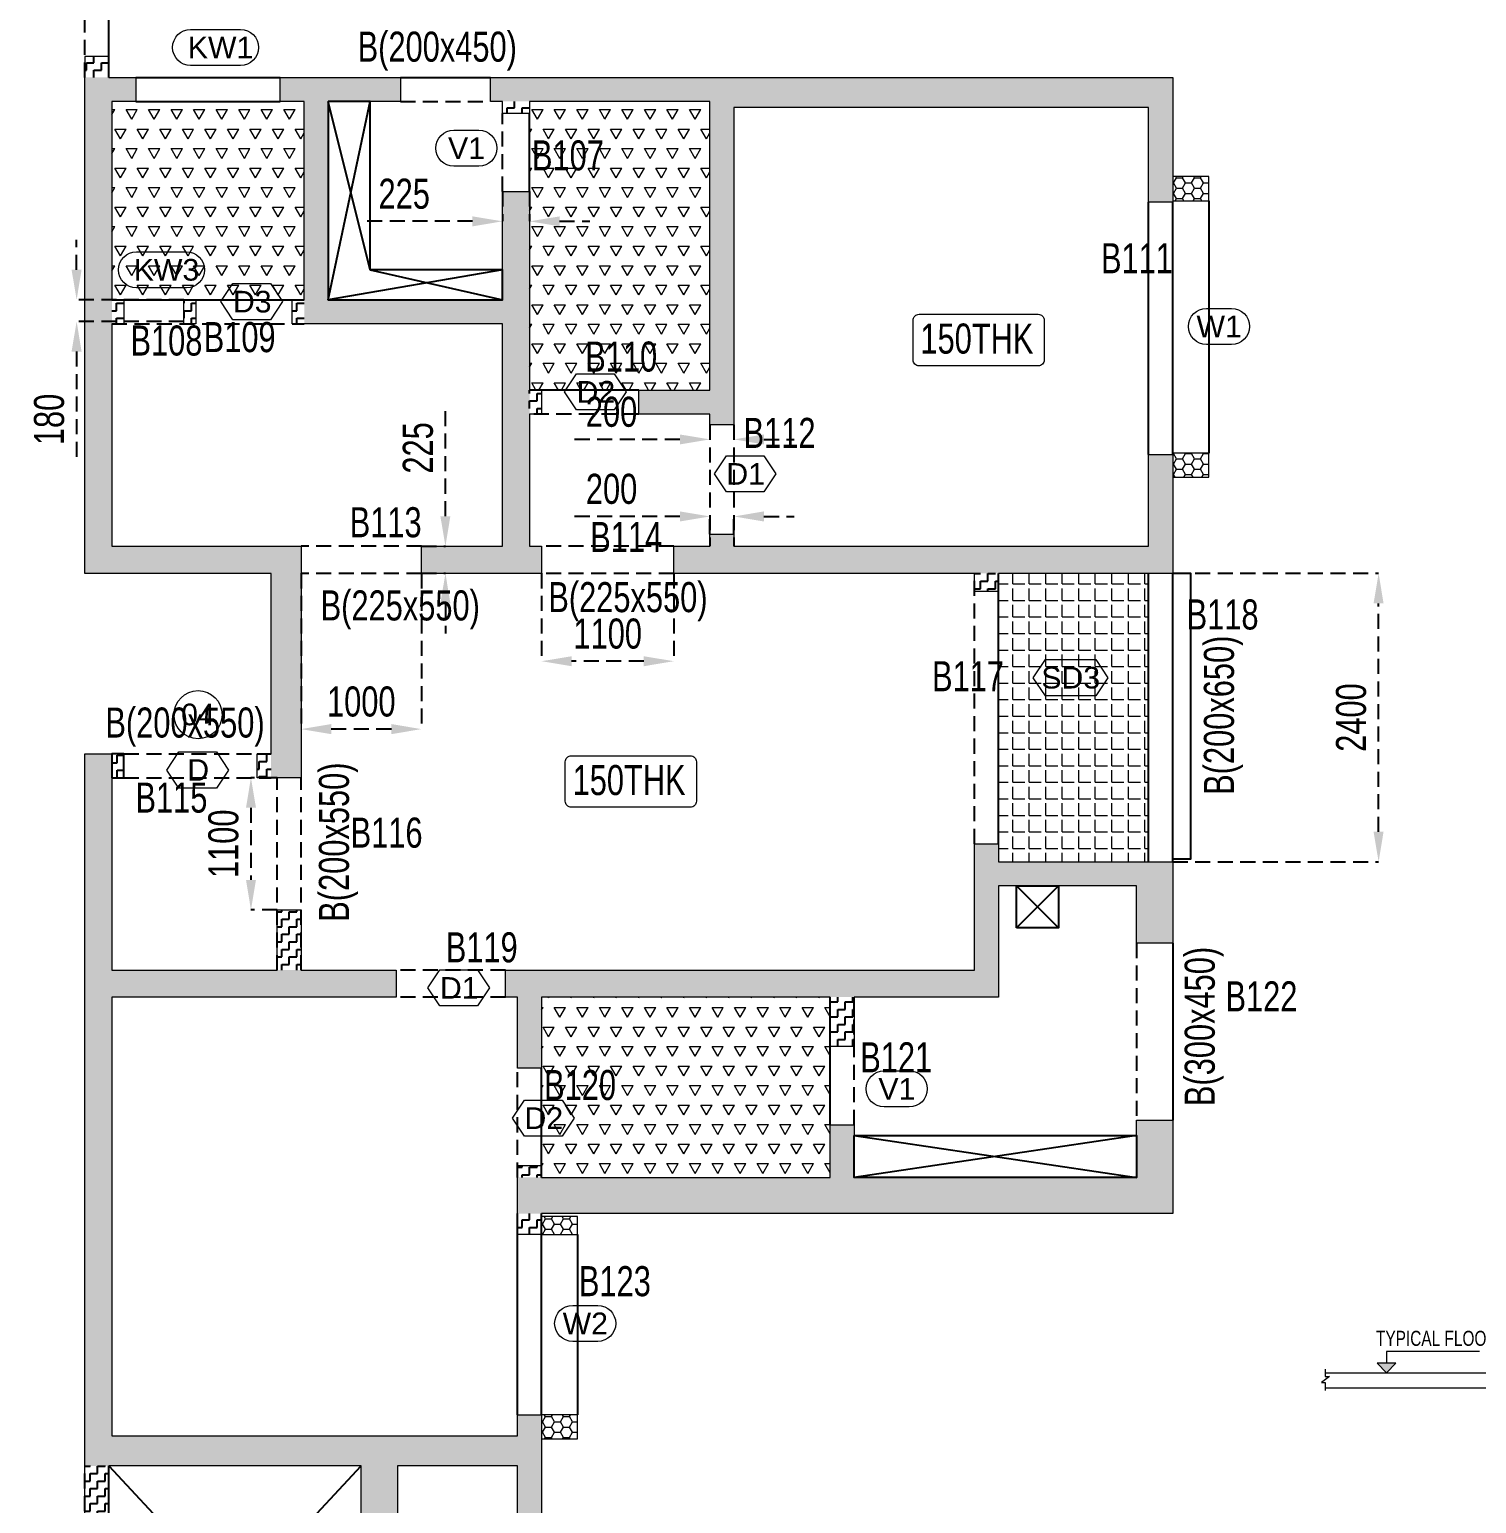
# Model space of a CAD drawing. Header units: millimetres. Extents: x 17 to 40023, y 104 to 56685.
# Drawn here: x 14277 to 26314, y 16765 to 29027 of the extents above; entities that cross this region are included whole.
import ezdxf
from ezdxf.enums import TextEntityAlignment as Align

# ---------------------------------------------------------------- set-up
doc = ezdxf.new("R2010")
doc.units = ezdxf.units.MM
doc.linetypes.add('CONTINOUS', pattern=[0])
doc.linetypes.add('HIDDEN', pattern=[0.375, 0.25, -0.125])
for name, color, linetype, lineweight in [('A-ANNO-DIMS', 8, 'Continuous', 15), ('A-OPNG-DOOR-TAGS', 8, 'Continuous', 15), ("S-BEAM NO'S", 2, 'Continuous', 20), ('S-GENERAL', 252, 'Continuous', 20), ('S-HATCH', 8, 'Continuous', 20), ('S-SEC', 30, 'Continuous', 20), ('S-SEC-TEXT', 2, 'Continuous', 20), ('s-text', 20, 'Continuous', 13), ('S-WALL', 100, 'Continuous', 20), ('STR-LEVEL TEXT', 110, 'Continuous', 30), ('STR-SECTION LINE', 121, 'Continuous', 20)]:
    doc.layers.add(name, color=color, linetype=linetype, lineweight=lineweight)
for name, color, linetype in [('S-BEAM', 4, 'HIDDEN'), ('S-BEAM 1', 6, 'Continuous'), ('S-CUT OUT', 43, 'Continuous'), ('S-CUTOUT', 25, 'Continuous'), ('S-TITLE', 2, 'Continuous'), ('S-WALL HATCH', 251, 'Continuous')]:
    doc.layers.add(name, color=color, linetype=linetype)
doc.styles.add('Dim.s & Anno.(Misc.)', font='ARIALN.TTF')
doc.styles.add('SOBHA', font='swisscl.ttf')
doc.styles.add('SOBHA SMALL', font='arial.ttf', dxfattribs={"height": 100})
doc.dimstyles.new('S-100-2', dxfattribs={"dimscale": 100, "dimtxt": 2.5, "dimasz": 2.5, "dimexe": 0, "dimexo": 0, "dimgap": 1, "dimtad": 1, "dimdec": 0, "dimzin": 0, "dimdsep": 46, "dimtxsty": 'SOBHA', "dimcen": 0.0895, "dimclrd": 8, "dimclre": 8, "dimclrt": 2, "dimadec": 0, "dimazin": 0, "dimtfac": 1, "dimtdec": 0, "dimtofl": 0, "dimtmove": 0, "dimatfit": 3, "dimfxl": 0.18, "dimtolj": 1, "dimtzin": 0, "dimlwd": -1, "dimlwe": -1, "dimarcsym": 1})
doc.dimstyles.new('SOBHA STR DIM', dxfattribs={"dimtxt": 0.2, "dimasz": 0.2, "dimexe": 0, "dimexo": 0.01, "dimgap": 0.1, "dimtad": 1, "dimdsep": 46, "dimtxsty": 'SOBHA', "dimcen": 0.09, "dimclrd": 252, "dimclre": 252, "dimclrt": 2, "dimadec": 0, "dimazin": 0, "dimtfac": 1, "dimtofl": 0, "dimtmove": 2, "dimatfit": 1, "dimfxl": 0, "dimtolj": 1, "dimtzin": 0, "dimlwd": -1, "dimlwe": -1, "dimarcsym": 1})
pattern_1 = [(0, (0, 0), (62.5, 62.5), [62.5, -62.5]), (90, (62.5, 0), (-62.5, 62.5), [62.5, -62.5])]
pattern_2 = [(60, (105314.17, -1923.17), (-93.75, 162.379763), [93.75, -93.75]), (120, (105314.17, -1923.17), (-187.5, 1e-07), [93.75, -93.75]), (0, (105267.3, -1841.98), (93.75, 162.379763), [93.75, -93.75])]
pattern_3 = [(0, (-597856.83, -91847.9), (75, 43.30127), [50, -100]), (120, (-597856.83, -91847.9), (-75, 43.30127), [50, -100]), (60, (-597856.83, -91847.9), (2e-14, 86.60254), [-100, 50])]

# ---------------------------------------------------------------- blocks, each defined once
blk = doc.blocks.new('WING 05 TYP WALLS')
at = {"layer": 'S-WALL HATCH', "ltscale": 7.5, "transparency": 33554687}
h = blk.add_hatch(dxfattribs=at)
h.set_pattern_fill('ZIGZAG', color=251, scale=500)
h.set_pattern_definition(pattern_1)
h.paths.add_polyline_path([(-598332, -67198), (-598532, -67198), (-598532, -67373), (-598332, -67373)])
h = blk.add_hatch(color=251, dxfattribs=at)
h.dxf.hatch_style = 1
h.paths.add_polyline_path([(-596732, -71273), (-598307, -71273), (-598307, -69423), (-598307, -69223), (-598307, -67573), (-598107, -67573), (-598107, -67373), (-598332, -67373), (-598532, -67373), (-598532, -71498), (-596982, -71498), (-596982, -72998), (-596982, -73198), (-596732, -73198), (-596732, -72998)])
h = blk.add_hatch(color=251, dxfattribs=at)
h.dxf.hatch_style = 1
h.paths.add_polyline_path([(-594832, -68323), (-595057, -68323), (-595057, -69223), (-596507, -69223), (-596507, -67573), (-595907, -67573), (-595907, -67373), (-596907, -67373), (-596907, -67573), (-596707, -67573), (-596707, -69223), (-596707, -69423), (-595057, -69423), (-595057, -71273), (-595732, -71273), (-595732, -71498), (-594732, -71498), (-594732, -71273), (-594832, -71273), (-594832, -70173), (-594832, -69973)])
h = blk.add_hatch(color=251, dxfattribs=at)
h.dxf.hatch_style = 1
h.paths.add_polyline_path([(-593132, -67623), (-589682, -67623), (-589682, -68410), (-589482, -68410), (-589482, -67623), (-589482, -67373), (-593132, -67373), (-595157, -67373), (-595157, -67573), (-595057, -67573), (-594832, -67573), (-593332, -67573), (-593332, -69973), (-593922, -69973), (-593922, -70173), (-593332, -70173), (-593332, -70263), (-593132, -70263)])
h = blk.add_hatch(dxfattribs=at)
h.set_pattern_fill('ZIGZAG', color=251, scale=500)
h.set_pattern_definition(pattern_1)
h.paths.add_polyline_path([(-594832, -67573), (-595057, -67573), (-595057, -67673), (-594832, -67673)], flags=17)
h = blk.add_hatch(dxfattribs=at)
h.set_pattern_fill('ZIGZAG', color=251, scale=500)
h.set_pattern_definition(pattern_1)
h.paths.add_polyline_path([(-598207, -69223), (-598307, -69223), (-598307, -69423), (-598207, -69423)], flags=17)
h = blk.add_hatch(dxfattribs=at)
h.set_pattern_fill('ZIGZAG', color=251, scale=500)
h.set_pattern_definition(pattern_1)
h.paths.add_polyline_path([(-597607, -69223), (-597707, -69223), (-597707, -69423), (-597607, -69423)], flags=17)
h = blk.add_hatch(dxfattribs=at)
h.set_pattern_fill('ZIGZAG', color=251, scale=500)
h.set_pattern_definition(pattern_1)
h.paths.add_polyline_path([(-596707, -69223), (-596807, -69223), (-596807, -69423), (-596707, -69423)], flags=17)
h = blk.add_hatch(dxfattribs=at)
h.set_pattern_fill('ZIGZAG', color=251, scale=500)
h.set_pattern_definition(pattern_1)
h.paths.add_polyline_path([(-594732, -69973), (-594832, -69973), (-594832, -70173), (-594732, -70173)], flags=17)
h = blk.add_hatch(color=251, dxfattribs=at)
h.dxf.hatch_style = 1
h.paths.add_polyline_path([(-589482, -71273), (-589482, -70510), (-589682, -70510), (-589682, -71273), (-593132, -71273), (-593132, -71173), (-593332, -71173), (-593332, -71273), (-593632, -71273), (-593632, -71498), (-591132, -71498), (-590932, -71498), (-589482, -71498)])
h = blk.add_hatch(dxfattribs=at)
h.set_pattern_fill('ZIGZAG', color=251, scale=500)
h.set_pattern_definition(pattern_1)
h.paths.add_polyline_path([(-590932, -71498), (-591132, -71498), (-591132, -71648), (-590932, -71648)])
h = blk.add_hatch(color=251, dxfattribs=at)
h.dxf.hatch_style = 1
h.paths.add_polyline_path([(-595942, -74798), (-596732, -74798), (-596932, -74798), (-598307, -74798), (-598307, -73198), (-598307, -72998), (-598532, -72998), (-598532, -78923), (-598332, -78923), (-596232, -78923), (-596232, -81173), (-598332, -81173), (-598532, -81173), (-598532, -81473), (-598332, -81473), (-596232, -81473), (-596232, -83773), (-598332, -83773), (-598532, -83773), (-598532, -84073), (-596982, -84073), (-596982, -85573), (-597072, -85573), (-597072, -85773), (-596782, -85773), (-596782, -84073), (-593232, -84073), (-593232, -83823), (-593332, -83823), (-593332, -83183), (-593532, -83183), (-593532, -83823), (-595932, -83823), (-595932, -82273), (-595057, -82273), (-595057, -82023), (-595932, -82023), (-595932, -78923), (-594932, -78923), (-594932, -80348), (-594732, -80348), (-594732, -80148), (-594732, -78498), (-594932, -78498), (-594932, -78673), (-598307, -78673), (-598307, -75023), (-595942, -75023)])
h = blk.add_hatch(dxfattribs=at)
h.set_pattern_fill('ZIGZAG', color=251, scale=500)
h.set_pattern_definition([(0, (-598306.83, -73197.9), (62.5, 62.5), [62.5, -62.5]), (90, (-598244.33, -73197.9), (-62.5, 62.5), [62.5, -62.5])])
h.paths.add_polyline_path([(-598207, -72998), (-598307, -72998), (-598307, -73198), (-598207, -73198)])
h = blk.add_hatch(dxfattribs=at)
h.set_pattern_fill('ZIGZAG', color=251, scale=500)
h.set_pattern_definition(pattern_1)
h.paths.add_polyline_path([(-596982, -72998), (-597097, -72998), (-597097, -73198), (-596982, -73198)], flags=17)
h = blk.add_hatch(color=251, dxfattribs=at)
h.dxf.hatch_style = 1
h.paths.add_polyline_path([(-590932, -74798), (-590932, -74098), (-589782, -74098), (-589782, -74573), (-589482, -74573), (-589482, -73898), (-589782, -73898), (-590932, -73898), (-590932, -73748), (-591132, -73748), (-591132, -73898), (-591132, -74798), (-595032, -74798), (-595032, -75023), (-594932, -75023), (-594932, -75613), (-594732, -75613), (-594732, -75023), (-592332, -75023), (-592132, -75023), (-590932, -75023)])
h = blk.add_hatch(dxfattribs=at)
h.set_pattern_fill('ZIGZAG', color=251, scale=500)
h.set_pattern_definition(pattern_1)
h.paths.add_polyline_path([(-596732, -74298), (-596932, -74298), (-596932, -74798), (-596732, -74798)], flags=17)
h = blk.add_hatch(dxfattribs=at)
h.set_pattern_fill('ZIGZAG', color=251, scale=500)
h.set_pattern_definition(pattern_1)
h.paths.add_polyline_path([(-592132, -75023), (-592332, -75023), (-592332, -75435), (-592132, -75435)], flags=17)
h = blk.add_hatch(color=251, dxfattribs=at)
h.dxf.hatch_style = 1
h.paths.add_polyline_path([(-589482, -76048), (-589782, -76048), (-589782, -76523), (-592132, -76523), (-592132, -76085), (-592332, -76085), (-592332, -76523), (-594732, -76523), (-594932, -76523), (-594932, -76823), (-594932, -76823), (-594732, -76823), (-589482, -76823)])
h = blk.add_hatch(dxfattribs=at)
h.set_pattern_fill('ZIGZAG', color=251, scale=500)
h.set_pattern_definition(pattern_1)
h.paths.add_polyline_path([(-594732, -76423), (-594932, -76423), (-594932, -76523), (-594732, -76523)], flags=17)
h = blk.add_hatch(dxfattribs=at)
h.set_pattern_fill('ZIGZAG', color=251, scale=500)
h.set_pattern_definition(pattern_1)
h.paths.add_polyline_path([(-594732, -76823), (-594932, -76823), (-594932, -76998), (-594732, -76998)], flags=17)
h = blk.add_hatch(dxfattribs=at)
h.set_pattern_fill('ZIGZAG', color=251, scale=500)
h.set_pattern_definition([(0, (-598531.83, -79547.9), (62.5, 62.5), [62.5, -62.5]), (90, (-598469.33, -79547.9), (-62.5, 62.5), [62.5, -62.5])])
h.paths.add_polyline_path([(-598332, -78923), (-598532, -78923), (-598532, -79548), (-598332, -79548)])
at = {"layer": 'S-WALL'}
for p, q in [((-598332, -67198), (-598532, -67198)), ((-598532, -67198), (-598532, -67373)), ((-598332, -67373), (-598332, -67198)), ((-598532, -71498), (-598532, -67373)), ((-598332, -67373), (-598107, -67373)), ((-598107, -67373), (-598107, -67573)), ((-598107, -67573), (-598307, -67573)), ((-598307, -67573), (-598307, -69223)), ((-598307, -69223), (-598207, -69223)), ((-598207, -69223), (-598207, -69423)), ((-598207, -69423), (-598307, -69423)), ((-598307, -69423), (-598307, -71273)), ((-598307, -71273), (-596732, -71273)), ((-596982, -71498), (-598532, -71498))]:
    blk.add_line(p, q, dxfattribs=at)
at = {"layer": 'S-WALL', "color": 3}
blk.add_line((-598532, -72998), (-598532, -72998), dxfattribs=at)
at = {"layer": 'S-WALL'}
for points in [[(-595732, -71498), (-595732, -71273), (-595057, -71273), (-595057, -69423), (-596807, -69423), (-596807, -69223), (-596707, -69223), (-596707, -67573), (-596907, -67573), (-596907, -67373), (-595907, -67373), (-595907, -67573), (-596507, -67573), (-596507, -69223), (-595057, -69223), (-595057, -68323), (-594832, -68323), (-594832, -69973), (-594732, -69973), (-594732, -70173), (-594832, -70173), (-594832, -71273), (-594732, -71273), (-594732, -71498)], [(-593922, -70173), (-593922, -69973), (-593332, -69973), (-593332, -67573), (-594832, -67573), (-594832, -67673), (-595057, -67673), (-595057, -67573), (-595157, -67573), (-595157, -67373), (-593132, -67373), (-589482, -67373), (-589482, -67623), (-589482, -68410), (-589682, -68410), (-589682, -67623), (-593132, -67623), (-593132, -70263), (-593332, -70263), (-593332, -70173)], [(-597607, -69423), (-597707, -69423), (-597707, -69223), (-597607, -69223)], [(-593632, -71498), (-593632, -71273), (-593332, -71273), (-593332, -71173), (-593132, -71173), (-593132, -71273), (-589682, -71273), (-589682, -70510), (-589482, -70510), (-589482, -71273), (-589482, -71498), (-590932, -71498), (-590932, -71648), (-591132, -71648), (-591132, -71498)], [(-595032, -74798), (-591132, -74798), (-591132, -73898), (-591132, -73748), (-590932, -73748), (-590932, -73898), (-589782, -73898), (-589482, -73898), (-589482, -74573), (-589782, -74573), (-589782, -74098), (-590932, -74098), (-590932, -74798), (-590932, -75023), (-592132, -75023), (-592132, -75435), (-592332, -75435), (-592332, -75023), (-594732, -75023), (-594732, -75613), (-594932, -75613), (-594932, -75023), (-595032, -75023)], [(-594932, -76423), (-594732, -76423), (-594732, -76523), (-592332, -76523), (-592332, -76085), (-592132, -76085), (-592132, -76523), (-589782, -76523), (-589782, -76048), (-589482, -76048), (-589482, -76823), (-594732, -76823), (-594732, -76998), (-594932, -76998), (-594932, -76823), (-594932, -76523)]]:
    blk.add_lwpolyline(points, close=True, dxfattribs=at)
blk.add_lwpolyline([(-596732, -71273), (-596732, -72998), (-596732, -72998), (-596732, -73198), (-597097, -73198), (-597097, -72998), (-596982, -72998), (-596982, -71498)], dxfattribs=at)
at = {"layer": 'S-WALL', "color": 3}
for points in [[(-594732, -78498), (-594732, -80148)], [(-594932, -80348), (-594932, -78923), (-595932, -78923), (-595932, -82023)], [(-596232, -81173), (-596232, -78923), (-598332, -78923), (-598332, -79548)], [(-598532, -79548), (-598532, -72998), (-598207, -72998), (-598207, -73198), (-598307, -73198), (-598307, -74798), (-596932, -74798), (-596932, -74298), (-596732, -74298), (-596732, -74798), (-595942, -74798), (-595942, -75023), (-598307, -75023), (-598307, -78673), (-594932, -78673), (-594932, -78498), (-594732, -78498)]]:
    blk.add_lwpolyline(points, dxfattribs=at)
at = {"layer": 'S-WALL HATCH', "color": 25, "ltscale": 7.5, "transparency": 33554687}
blk.add_lwpolyline([(-598307, -73198), (-598207, -73198), (-598207, -72998), (-598307, -72998)], close=True, dxfattribs=at)
blk = doc.blocks.new('rer')
at = {"layer": 'S-HATCH', "ltscale": 7.5}
h = blk.add_hatch(dxfattribs=at)
h.set_pattern_fill('TRIANG', color=8, scale=500)
h.set_pattern_definition(pattern_2)
h.paths.add_polyline_path([(-598307, -67573), (-596707, -67573), (-596707, -69223), (-598307, -69223)])
h = blk.add_hatch(dxfattribs=at)
h.set_pattern_fill('TRIANG', color=8, scale=500)
h.set_pattern_definition(pattern_2)
h.paths.add_polyline_path([(-593332, -67573), (-594832, -67573), (-594832, -69973), (-593332, -69973)])
at = {"layer": 'S-HATCH', "linetype": 'Continuous', "ltscale": 500, "transparency": 33554687}
h = blk.add_hatch(dxfattribs=at)
h.set_pattern_fill('HONEY', color=25, scale=400)
h.set_pattern_definition(pattern_3)
h.paths.add_polyline_path([(-589182, -70498), (-589482, -70498), (-589482, -70510), (-589482, -70698), (-589182, -70698)])
h.paths.add_polyline_path([(-589182, -68198), (-589482, -68198), (-589482, -68398), (-589182, -68398)])
at = {"layer": 'S-HATCH', "ltscale": 7.5}
h = blk.add_hatch(dxfattribs=at)
h.set_pattern_fill('ANGLE', color=8, scale=500)
h.set_pattern_definition([(0, (-590931.83, -73897.9), (0, 137.5), [100, -37.5]), (90, (-590931.83, -73897.9), (-137.5, 8e-15), [100, -37.5])])
h.paths.add_polyline_path([(-590932, -73898), (-589682, -73898), (-589682, -71498), (-590932, -71498)])
h = blk.add_hatch(dxfattribs=at)
h.set_pattern_fill('TRIANG', color=8, scale=500)
h.set_pattern_definition(pattern_2)
h.paths.add_polyline_path([(-592332, -75023), (-594732, -75023), (-594732, -76523), (-592332, -76523)])
at = {"layer": 'S-HATCH', "linetype": 'Continuous', "ltscale": 500, "transparency": 33554687}
h = blk.add_hatch(dxfattribs=at)
h.set_pattern_fill('HONEY', color=25, scale=400)
h.set_pattern_definition(pattern_3)
h.paths.add_polyline_path([(-594432, -78498), (-594732, -78498), (-594732, -78698), (-594432, -78698)])
h.paths.add_polyline_path([(-594432, -76848), (-594732, -76848), (-594732, -76998), (-594432, -76998)])
at = {"layer": 'S-BEAM', "ltscale": 500}
for p, q in [((-598532, -67373), (-598532, -65823)), ((-595907, -67573), (-595157, -67573)), ((-595057, -68323), (-595057, -67673)), ((-598307, -69423), (-596707, -69423)), ((-593922, -70173), (-594832, -70173)), ((-593332, -70263), (-593332, -71273)), ((-593132, -70263), (-593132, -71273)), ((-595732, -71273), (-596732, -71273)), ((-593632, -71273), (-594732, -71273)), ((-595732, -71498), (-596732, -71498)), ((-593632, -71498), (-594732, -71498)), ((-591132, -73748), (-591132, -71498)), ((-598207, -72998), (-596982, -72998)), ((-598207, -73198), (-596982, -73198)), ((-596932, -74798), (-596932, -73198)), ((-596732, -74798), (-596732, -73198)), ((-589782, -74573), (-589782, -76048)), ((-595032, -74798), (-595942, -74798)), ((-595032, -75023), (-595942, -75023)), ((-592132, -76085), (-592132, -75023)), ((-594932, -76523), (-594932, -75613)), ((-598532, -81173), (-598532, -78923))]:
    blk.add_line(p, q, dxfattribs=at)
at = {"layer": 'S-BEAM', "color": 1, "linetype": 'Continuous', "ltscale": 500}
for p, q in [((-592332, -76085), (-592332, -75023)), ((-594732, -76523), (-594732, -75613))]:
    blk.add_line(p, q, dxfattribs=at)
at = {"layer": 'S-BEAM 1', "color": 1}
for p, q in [((-598332, -67373), (-598332, -65823)), ((-598107, -67373), (-596907, -67373)), ((-595907, -67373), (-595157, -67373)), ((-598107, -67573), (-596907, -67573)), ((-594832, -68323), (-594832, -67673)), ((-589682, -70510), (-589682, -68410)), ((-589482, -70510), (-589482, -68410)), ((-589182, -68398), (-589182, -70498)), ((-598307, -69223), (-596707, -69223)), ((-593922, -69973), (-594832, -69973)), ((-590932, -73748), (-590932, -71498)), ((-589682, -73898), (-589682, -71498)), ((-589482, -73898), (-589482, -71498)), ((-589482, -74573), (-589482, -76048)), ((-594932, -78498), (-594932, -76823)), ((-594732, -78498), (-594732, -76823)), ((-594432, -76998), (-594432, -78498)), ((-598332, -81173), (-598332, -78923))]:
    blk.add_line(p, q, dxfattribs=at)
for points in [[(-596507, -67573), (-596507, -69223), (-595057, -69223), (-595057, -68973), (-596157, -68973), (-596157, -67573)], [(-590782, -74448), (-590782, -74098), (-590432, -74098), (-590432, -74448)], [(-592132, -76173), (-589782, -76173), (-589782, -76523), (-592132, -76523)]]:
    blk.add_lwpolyline(points, close=True, dxfattribs=at)
blk.add_lwpolyline([(-589482, -73873), (-589332, -73873), (-589332, -71498), (-589482, -71498)], dxfattribs=at)
at = {"layer": 'S-CUTOUT', "color": 35}
for p, q in [((-596507, -69223), (-596157, -67573)), ((-596157, -68973), (-596507, -67573)), ((-595057, -68973), (-596507, -69223)), ((-596157, -68973), (-595057, -69223)), ((-590432, -74098), (-590782, -74448)), ((-590782, -74098), (-590432, -74448)), ((-589782, -76173), (-592132, -76523)), ((-592132, -76173), (-589782, -76523)), ((-598332, -81173), (-596232, -78923)), ((-598332, -78923), (-596232, -81173))]:
    blk.add_line(p, q, dxfattribs=at)
at = {"layer": 'S-WALL'}
for points in [[(-589482, -68398), (-589182, -68398), (-589182, -68198), (-589482, -68198)], [(-589482, -70698), (-589182, -70698), (-589182, -70498), (-589482, -70498)], [(-594732, -76998), (-594432, -76998), (-594432, -76848), (-594732, -76848)], [(-594732, -78698), (-594432, -78698), (-594432, -78498), (-594732, -78498)]]:
    blk.add_lwpolyline(points, close=True, dxfattribs=at)
blk = doc.blocks.new('RL')
at = {"layer": 'STR-SECTION LINE', "linetype": 'CONTINOUS', "ltscale": 10}
h = blk.add_hatch(color=8, dxfattribs=at)
h.dxf.hatch_style = 1
h.paths.add_polyline_path([(76, 79), (-76, 79), (0, 0)])
at = {"layer": 'STR-SECTION LINE', "color": 150, "linetype": 'CONTINOUS', "ltscale": 10, "flags": 128}
blk.add_lwpolyline([(764, 175), (0, 175), (0, 79)], dxfattribs=at)
blk.add_lwpolyline([(76, 79), (-76, 79), (0, 0)], close=True, dxfattribs=at)
blk = doc.blocks.new('*D7')
at = {"layer": 'A-ANNO-DIMS', "color": 252, "transparency": 16777216}
for p, q in [((-786938, -80919), (-786938, -82915)), ((-786938, -82790), (-786938, -82665)), ((-787120, -82915), (-786938, -82915)), ((-786938, -83115), (-786938, -82915)), ((-787118, -83115), (-786938, -83115)), ((-786938, -83240), (-786938, -83365))]:
    blk.add_line(p, q, dxfattribs=at)
for points in [[(-786959, -82790), (-786917, -82790), (-786938, -82915)], [(-786959, -83240), (-786917, -83240), (-786938, -83115)]]:
    blk.add_solid(points, dxfattribs=at)
at = {"layer": 'Defpoints', "color": 0, "transparency": 16777216}
for p in [(-787170, -82915, 0), (-786938, -82915), (-787168, -83115, 0)]:
    blk.add_point(p, dxfattribs=at)
at = {"layer": 'A-ANNO-DIMS', "color": 2, "transparency": 16777216, "insert": (-787060, -81640), "char_height": 125, "attachment_point": 5, "rotation": 90, "style": 'SOBHA'}
blk.add_mtext('\\A1;RC U/S AS PER ARCH.', dxfattribs=at)
blk = doc.blocks.new('TAGS W5')
at = {"layer": 'A-OPNG-DOOR-TAGS'}
for points in [[(27479, -27804), (27064, -27804, -1), (27064, -27504), (27479, -27504, -1)], [(29462, -28643), (29254, -28643, -1), (29254, -28343), (29462, -28343, -1)], [(27029, -29654), (26614, -29654, -1), (26614, -29354), (27029, -29354, -1)], [(35723, -30125), (35515, -30125, -1), (35515, -29825), (35723, -29825, -1)], [(33042, -36468), (32834, -36468, -1), (32834, -36168), (33042, -36168, -1)], [(30450, -38418), (30242, -38418, -1), (30242, -38118), (30450, -38118, -1)]]:
    blk.add_lwpolyline(points, format="xyb", close=True, dxfattribs=at)
for points in [[(27727, -29919), (27416, -29919), (27316, -29769), (27416, -29619), (27727, -29619), (27827, -29769)], [(30586, -30669), (30275, -30669), (30175, -30519), (30275, -30369), (30586, -30369), (30686, -30519)], [(31833, -31352), (31521, -31352), (31421, -31202), (31521, -31052), (31833, -31052), (31933, -31202)], [(34593, -33047), (34174, -33047), (34074, -32897), (34174, -32747), (34593, -32747), (34693, -32897)], [(27279, -33815), (26967, -33815), (26867, -33665), (26967, -33515), (27279, -33515), (27379, -33665)], [(29450, -35628), (29138, -35628), (29038, -35478), (29138, -35328), (29450, -35328), (29550, -35478)], [(30154, -36711), (29842, -36711), (29742, -36561), (29842, -36411), (30154, -36411), (30254, -36561)]]:
    blk.add_lwpolyline(points, close=True, dxfattribs=at)
blk.add_circle((27126, -33205), 200, dxfattribs=at)
at = {"layer": 'A-OPNG-DOOR-TAGS', "style": 'SOBHA SMALL'}
for s, p in [('KW1', (27313, -27654)), ('V1', (29359, -28493)), ('KW3', (26863, -29504)), ('D3', (27576, -29769)), ('W1', (35620, -29975)), ('D2', (30435, -30519)), ('D1', (31681, -31202)), ('SD3', (34385, -32897, 0)), ('04', (27125, -33203)), ('D', (27127, -33665)), ('D1', (29298, -35478)), ('V1', (32939, -36318)), ('D2', (30002, -36561)), ('W2', (30347, -38268))]:
    blk.add_text(s, height=180, dxfattribs=at).set_placement(p, align=Align.MIDDLE_CENTER)
blk = doc.blocks.new('*D176')
at = {"layer": 'Defpoints', "color": 0, "linetype": 'Continuous', "ltscale": 500, "transparency": 16777216}
for p in [(16537, 24503), (17537, 24503), (16537, 23207)]:
    blk.add_point(p, dxfattribs=at)
at = {"layer": 'S-BEAM', "color": 8, "ltscale": 500, "transparency": 16777216}
for p, q in [((16537, 24503), (16537, 23207)), ((17537, 24503), (17537, 23207)), ((17287, 23207), (16787, 23207))]:
    blk.add_line(p, q, dxfattribs=at)
at = {"layer": 'S-BEAM', "color": 8, "linetype": 'Continuous', "ltscale": 500, "transparency": 16777216}
for points in [[(16787, 23249), (16787, 23165), (16537, 23207)], [(17287, 23249), (17287, 23165), (17537, 23207)]]:
    blk.add_solid(points, dxfattribs=at)
at = {"layer": 'S-BEAM', "color": 2, "linetype": 'Continuous', "ltscale": 500, "transparency": 16777216, "insert": (17037, 23435), "char_height": 250, "attachment_point": 5, "style": 'SOBHA'}
blk.add_mtext('\\A1;1000', dxfattribs=at)
blk = doc.blocks.new('*D177')
at = {"layer": 'Defpoints', "color": 0, "linetype": 'Continuous', "ltscale": 500, "transparency": 16777216}
for p in [(18537, 24503), (19637, 24503), (18537, 23772)]:
    blk.add_point(p, dxfattribs=at)
at = {"layer": 'S-BEAM', "color": 8, "ltscale": 500, "transparency": 16777216}
for p, q in [((18537, 24503), (18537, 23772)), ((19637, 24503), (19637, 23772)), ((19387, 23772), (18787, 23772))]:
    blk.add_line(p, q, dxfattribs=at)
at = {"layer": 'S-BEAM', "color": 8, "linetype": 'Continuous', "ltscale": 500, "transparency": 16777216}
for points in [[(18787, 23813), (18787, 23730), (18537, 23772)], [(19387, 23813), (19387, 23730), (19637, 23772)]]:
    blk.add_solid(points, dxfattribs=at)
at = {"layer": 'S-BEAM', "color": 2, "linetype": 'Continuous', "ltscale": 500, "transparency": 16777216, "insert": (19087, 24000), "char_height": 250, "attachment_point": 5, "style": 'SOBHA'}
blk.add_mtext('\\A1;1100', dxfattribs=at)
blk = doc.blocks.new('*D178')
at = {"layer": 'Defpoints', "color": 0, "linetype": 'Continuous', "ltscale": 500, "transparency": 16777216}
for p in [(16337, 22803), (16119, 21703), (16337, 21703)]:
    blk.add_point(p, dxfattribs=at)
at = {"layer": 'S-BEAM', "color": 8, "ltscale": 500, "transparency": 16777216}
for p, q in [((16337, 22803), (16119, 22803)), ((16119, 22553), (16119, 21953)), ((16337, 21703), (16119, 21703))]:
    blk.add_line(p, q, dxfattribs=at)
at = {"layer": 'S-BEAM', "color": 8, "linetype": 'Continuous', "ltscale": 500, "transparency": 16777216}
for points in [[(16078, 22553), (16161, 22553), (16119, 22803)], [(16078, 21953), (16161, 21953), (16119, 21703)]]:
    blk.add_solid(points, dxfattribs=at)
at = {"layer": 'S-BEAM', "color": 2, "linetype": 'Continuous', "ltscale": 500, "transparency": 16777216, "insert": (15891, 22253), "char_height": 250, "attachment_point": 5, "rotation": 90, "style": 'SOBHA'}
blk.add_mtext('\\A1;1100', dxfattribs=at)
blk = doc.blocks.new('*D179')
at = {"layer": 'Defpoints', "color": 0, "linetype": 'Continuous', "ltscale": 500, "transparency": 16777216}
for p in [(23787, 24503), (25500, 24503), (23787, 22103)]:
    blk.add_point(p, dxfattribs=at)
at = {"layer": 'S-BEAM', "color": 8, "ltscale": 500, "transparency": 16777216}
for p, q in [((23787, 24503), (25500, 24503)), ((25500, 22353), (25500, 24253)), ((23787, 22103), (25500, 22103))]:
    blk.add_line(p, q, dxfattribs=at)
at = {"layer": 'S-BEAM', "color": 8, "linetype": 'Continuous', "ltscale": 500, "transparency": 16777216}
for points in [[(25458, 24253), (25541, 24253), (25500, 24503)], [(25458, 22353), (25541, 22353), (25500, 22103)]]:
    blk.add_solid(points, dxfattribs=at)
at = {"layer": 'S-BEAM', "color": 2, "linetype": 'Continuous', "ltscale": 500, "transparency": 16777216, "insert": (25272, 23303), "char_height": 250, "attachment_point": 5, "rotation": 90, "style": 'SOBHA'}
blk.add_mtext('\\A1;2400', dxfattribs=at)
blk = doc.blocks.new('*D152')
at = {"layer": 'Defpoints', "color": 0, "linetype": 'Continuous', "ltscale": 500, "transparency": 16777216}
for p in [(18212, 27678), (18437, 27678), (18212, 27431)]:
    blk.add_point(p, dxfattribs=at)
at = {"layer": 'S-BEAM', "color": 8, "ltscale": 500, "transparency": 16777216}
for p, q in [((18212, 27678), (18212, 27431)), ((18437, 27678), (18437, 27431)), ((17962, 27431), (17076, 27431)), ((18687, 27431), (18937, 27431))]:
    blk.add_line(p, q, dxfattribs=at)
at = {"layer": 'S-BEAM', "color": 8, "linetype": 'Continuous', "ltscale": 500, "transparency": 16777216}
for points in [[(17962, 27472), (17962, 27389), (18212, 27431)], [(18687, 27472), (18687, 27389), (18437, 27431)]]:
    blk.add_solid(points, dxfattribs=at)
at = {"layer": 'S-BEAM', "color": 2, "linetype": 'Continuous', "ltscale": 500, "transparency": 16777216, "insert": (17394, 27659), "char_height": 250, "attachment_point": 5, "style": 'SOBHA'}
blk.add_mtext('\\A1;225', dxfattribs=at)
blk = doc.blocks.new('*D153')
at = {"layer": 'Defpoints', "color": 0, "linetype": 'Continuous', "ltscale": 500, "transparency": 16777216}
for p in [(15562, 26778), (14669, 26598), (15562, 26598)]:
    blk.add_point(p, dxfattribs=at)
at = {"layer": 'S-BEAM', "color": 8, "ltscale": 500, "transparency": 16777216}
for p, q in [((14669, 27028), (14669, 27278)), ((15562, 26778), (14669, 26778)), ((15562, 26598), (14669, 26598)), ((14669, 26348), (14669, 25467))]:
    blk.add_line(p, q, dxfattribs=at)
at = {"layer": 'S-BEAM', "color": 8, "linetype": 'Continuous', "ltscale": 500, "transparency": 16777216}
for points in [[(14627, 27028), (14710, 27028), (14669, 26778)], [(14627, 26348), (14710, 26348), (14669, 26598)]]:
    blk.add_solid(points, dxfattribs=at)
at = {"layer": 'S-BEAM', "color": 2, "linetype": 'Continuous', "ltscale": 500, "transparency": 16777216, "insert": (14441, 25783), "char_height": 250, "attachment_point": 5, "rotation": 90, "style": 'SOBHA'}
blk.add_mtext('\\A1;180', dxfattribs=at)
blk = doc.blocks.new('*D154')
at = {"layer": 'Defpoints', "color": 0, "linetype": 'Continuous', "ltscale": 500, "transparency": 16777216}
for p in [(19937, 25738), (20137, 25738), (19937, 25617)]:
    blk.add_point(p, dxfattribs=at)
at = {"layer": 'S-BEAM', "color": 8, "ltscale": 500, "transparency": 16777216}
for p, q in [((19937, 25738), (19937, 25617)), ((20137, 25738), (20137, 25617)), ((19687, 25617), (18800, 25617)), ((20387, 25617), (20637, 25617))]:
    blk.add_line(p, q, dxfattribs=at)
at = {"layer": 'S-BEAM', "color": 8, "linetype": 'Continuous', "ltscale": 500, "transparency": 16777216}
for points in [[(19687, 25658), (19687, 25575), (19937, 25617)], [(20387, 25658), (20387, 25575), (20137, 25617)]]:
    blk.add_solid(points, dxfattribs=at)
at = {"layer": 'S-BEAM', "color": 2, "linetype": 'Continuous', "ltscale": 500, "transparency": 16777216, "insert": (19119, 25845), "char_height": 250, "attachment_point": 5, "style": 'SOBHA'}
blk.add_mtext('\\A1;200', dxfattribs=at)
blk = doc.blocks.new('*D155')
at = {"layer": 'Defpoints', "color": 0, "linetype": 'Continuous', "ltscale": 500, "transparency": 16777216}
for p in [(19937, 24976), (19937, 24828), (20137, 24828)]:
    blk.add_point(p, dxfattribs=at)
at = {"layer": 'S-BEAM', "color": 8, "ltscale": 500, "transparency": 16777216}
for p, q in [((19687, 24976), (18800, 24976)), ((19937, 24828), (19937, 24976)), ((20137, 24828), (20137, 24976)), ((20387, 24976), (20637, 24976))]:
    blk.add_line(p, q, dxfattribs=at)
at = {"layer": 'S-BEAM', "color": 8, "linetype": 'Continuous', "ltscale": 500, "transparency": 16777216}
for points in [[(19687, 25018), (19687, 24934), (19937, 24976)], [(20387, 25018), (20387, 24934), (20137, 24976)]]:
    blk.add_solid(points, dxfattribs=at)
at = {"layer": 'S-BEAM', "color": 2, "linetype": 'Continuous', "ltscale": 500, "transparency": 16777216, "insert": (19119, 25204), "char_height": 250, "attachment_point": 5, "style": 'SOBHA'}
blk.add_mtext('\\A1;200', dxfattribs=at)
blk = doc.blocks.new('*D156')
at = {"layer": 'Defpoints', "color": 0, "linetype": 'Continuous', "ltscale": 500, "transparency": 16777216}
for p in [(17537, 24728), (17737, 24728), (17537, 24503)]:
    blk.add_point(p, dxfattribs=at)
at = {"layer": 'S-BEAM', "color": 8, "ltscale": 500, "transparency": 16777216}
for p, q in [((17737, 24978), (17737, 25864)), ((17537, 24728), (17737, 24728)), ((17537, 24503), (17737, 24503)), ((17737, 24253), (17737, 24003))]:
    blk.add_line(p, q, dxfattribs=at)
at = {"layer": 'S-BEAM', "color": 8, "linetype": 'Continuous', "ltscale": 500, "transparency": 16777216}
for points in [[(17695, 24978), (17778, 24978), (17737, 24728)], [(17695, 24253), (17778, 24253), (17737, 24503)]]:
    blk.add_solid(points, dxfattribs=at)
at = {"layer": 'S-BEAM', "color": 2, "linetype": 'Continuous', "ltscale": 500, "transparency": 16777216, "insert": (17509, 25546), "char_height": 250, "attachment_point": 5, "rotation": 90, "style": 'SOBHA'}
blk.add_mtext('\\A1;225', dxfattribs=at)
blk = doc.blocks.new('2')
at = {"layer": 'S-GENERAL', "color": 252, "linetype": 'ByBlock'}
blk.add_line((-787167.7, -83115, 0.1), (-786419, -83115), dxfattribs=at)
blk.add_lwpolyline([(-790668.7, -83083.5), (-790668.7, -83146.6), (-790632.9, -83144.7), (-790700.3, -83195.7), (-790668.7, -83196.9), (-790668.7, -83262.1)], dxfattribs=at)
at = {"layer": 'S-SEC', "linetype": 'ByBlock'}
for p, q in [((-790668.7, -83115), (-789117.7, -83115)), ((-789117.7, -83115), (-789117.7, -83185)), ((-790668.7, -83240), (-789317.7, -83240)), ((-789317.7, -83240), (-789317.7, -84065)), ((-789117.7, -83185), (-787517.7, -83185)), ((-789117.7, -83310), (-787517.7, -83310)), ((-789117.7, -83310), (-789117.7, -84065)), ((-789317.7, -84065), (-789117.7, -84065))]:
    blk.add_line(p, q, dxfattribs=at)
at = {"layer": 'S-SEC', "linetype": 'ByBlock', "elevation": 0.1}
blk.add_lwpolyline([(-787517.7, -83310), (-787517.7, -83764.7), (-787167.7, -83764.7), (-787167.7, -83484.7), (-787267.7, -83484.7), (-787267.7, -83194.7), (-787167.7, -83194.7), (-787167.7, -82914.7), (-787517.7, -82914.7), (-787517.7, -83185)], dxfattribs=at)
at = {"layer": 'STR-LEVEL TEXT', "linetype": 'CONTINOUS', "xscale": 1.0125, "yscale": 1.0125, "zscale": 1.0125}
blk.add_blockref('RL', (-790159, -83115), dxfattribs=at)
at = {"layer": 'S-SEC-TEXT', "color": 2, "char_height": 125, "width": 1458.253, "attachment_point": 3, "style": 'Dim.s & Anno.(Misc.)'}
for s, insert in [('{\\fSwis721 LtCn BT|b0|i0|c0|p34;TYPICAL FLOOR LVL}', (-788972.3, -82765.8)), ('\\pxql;{\\fSwis721 LtCn BT|b0|i0|c0|p34;BEAM AS \\PPER DETAIL}', (-787034.4, -83962.6))]:
    blk.add_mtext(s, dxfattribs=dict(at, insert=insert))
at = {"layer": 's-text', "color": 2, "insert": (-787281.1, -85055.2), "char_height": 125, "width": 1695.073, "attachment_point": 3, "style": 'Dim.s & Anno.(Misc.)'}
blk.add_mtext('\\pxql;{\\fSwis721 LtCn BT|b0|i0|c0|p34;SCALE 1:50}', dxfattribs=at)
at = {"layer": 'S-TITLE', "color": 2, "insert": (-788981.6, -84718.9), "char_height": 200, "width": 12426.537, "attachment_point": 1, "style": 'Dim.s & Anno.(Misc.)'}
blk.add_mtext('{\\fSwis721 LtCn BT|b0|i0|c0|p34;\\LSECTION 1 - 1}', dxfattribs=at)
at = {"layer": 'A-ANNO-DIMS'}
dim = blk.add_linear_dim(base=(-786938, -82915, 0.1), p1=(-787167.7, -83115, 0.1), p2=(-787169.8, -82915, 0.1), angle=90, text='RC U/S AS PER ARCH.', dimstyle='S-100-2', override={"dimscale": 50, "dimexo": 1, "dimclrd": 252, "dimclre": 252, "dimtmove": 1}, dxfattribs=at)
dim.commit()
dim.dimension.update_dxf_attribs({"geometry": '*D7', "text_midpoint": (-786982.9, -81639.7, 0.1), "dimtype": 128})
at = {"layer": 'S-CUT OUT', "linetype": 'ByBlock'}
for points in [[(-787417.7, -83764.7), (-787417.7, -84020.2), (-787858.2, -84020.2)], [(-789114.4, -83997.1), (-788618.3, -83997.1)]]:
    blk.add_leader(points, dimstyle='SOBHA STR DIM', override={"dimscale": 50, "dimasz": 2.5, "dimtad": 0}, dxfattribs=at)

msp = doc.modelspace()

# ---------------------------------------------------------------- linework, layer by layer
at = {"layer": 'S-GENERAL', "color": 160}
for points in [[(21677.9, 26657.6), (22668.5, 26657.6, -0.4142136), (22718.5, 26607.6), (22718.5, 26278.8, -0.4142136), (22668.5, 26228.8), (21677.9, 26228.8, -0.4142136), (21627.9, 26278.8), (21627.9, 26607.6, -0.4142136)], [(18784.3, 22985.4), (19774.9, 22985.4, -0.4142136), (19824.9, 22935.4), (19824.9, 22606.6, -0.4142136), (19774.9, 22556.6), (18784.3, 22556.6, -0.4142136), (18734.3, 22606.6), (18734.3, 22935.4, -0.4142136)]]:
    msp.add_lwpolyline(points, format="xyb", close=True, dxfattribs=at)

# ---------------------------------------------------------------- block references
at = {"layer": 'A-OPNG-DOOR-TAGS', "color": 2}
msp.add_blockref('TAGS W5', (-11446.5, 56531.8), dxfattribs=at)
at = {"layer": 'S-BEAM', "color": 1, "linetype": 'Continuous'}
for name, p in [('rer', (613268.9, 96000.7)), ('2', (815725.1, 100967.6))]:
    msp.add_blockref(name, p, dxfattribs=at)
at = {"layer": 'S-BEAM 1', "color": 1}
msp.add_blockref('WING 05 TYP WALLS', (613268.9, 96000.7), dxfattribs=at)

# ---------------------------------------------------------------- texts
at = {"layer": "S-BEAM NO'S", "color": 3, "linetype": 'Continuous', "style": 'SOBHA'}
for s, p in [('B107', (18456.8, 27854.4)), ('B111', (23190.3, 26998.9)), ('B108', (15116.8, 26314.4)), ('B109', (15725.8, 26342.9)), ('B110', (18899.8, 26180.9)), ('B112', (20217.3, 25545.9)), ('B113', (16940.3, 24802.9)), ('B114', (18941.3, 24680.4)), ('B118', (23902.8, 24035.9)), ('B117', (21784.8, 23521.9)), ('B115', (15158.3, 22512.4)), ('B116', (16948.3, 22220.9)), ('B119', (17739.8, 21266.9)), ('B122', (24225.8, 20858.9)), ('B121', (21187.8, 20351.9)), ('B120', (18557.8, 20121.4)), ('B123', (18847.3, 18489.9))]:
    msp.add_text(s, height=250, dxfattribs=at).set_placement(p)
at = {"layer": "S-BEAM NO'S", "color": 2, "char_height": 250, "width": 3976.363, "attachment_point": 3, "style": 'Dim.s & Anno.(Misc.)'}
for s, insert in [('{\\fSwis721 LtCn BT|b0|i0|c0|p34;B(200x450)}', (18331.4, 29008.8)), ('{\\fSwis721 LtCn BT|b0|i0|c0|p34;B(225x550)}', (19917.5, 24429.9)), ('{\\fSwis721 LtCn BT|b0|i0|c0|p34;B(225x550)}', (18023.5, 24360.9)), ('{\\fSwis721 LtCn BT|b0|i0|c0|p34;B(200x550)}', (16233, 23386.6))]:
    msp.add_mtext(s, dxfattribs=dict(at, insert=insert))
at = {"layer": "S-BEAM NO'S", "color": 2, "char_height": 250, "width": 3976.363, "attachment_point": 3, "rotation": 90, "style": 'Dim.s & Anno.(Misc.)'}
for s, insert in [('{\\fSwis721 LtCn BT|b0|i0|c0|p34;B(200x650)}', (24046.5, 23984.9, 0)), ('{\\fSwis721 LtCn BT|b0|i0|c0|p34;B(200x550)}', (16684.4, 22929.1)), ('{\\fSwis721 LtCn BT|b0|i0|c0|p34;B(300x450)}', (23886.8, 21395.9))]:
    msp.add_mtext(s, dxfattribs=dict(at, insert=insert))
at = {"layer": 's-text', "color": 2, "char_height": 250, "width": 3976.363, "attachment_point": 1, "style": 'Dim.s & Anno.(Misc.)'}
for insert in [(21688.3, 26580.6, -416), (18794.7, 22908.3, -416)]:
    msp.add_mtext('{\\fSwis721 LtCn BT|b0|i0|c0|p34;150THK }', dxfattribs=dict(at, insert=insert))

# ---------------------------------------------------------------- dimensions: what is measured, and where the dimension line sits
at = {"layer": 'S-BEAM', "color": 6, "linetype": 'Continuous', "ltscale": 500}
for base, p1, p2, picture, middle in [((18212.1, 27430.6), (18437.1, 27677.8), (18212.1, 27677.8), '*D152', (17394.1, 27658.6)), ((19937.1, 25616.6), (20137.1, 25737.8), (19937.1, 25737.8), '*D154', (19118.8, 25844.6)), ((19937.1, 24976.1), (20137.1, 24827.8), (19937.1, 24827.8), '*D155', (19118.8, 25204.1)), ((16537.1, 23207.1), (17537.1, 24502.8), (16537.1, 24502.8), '*D176', (17037.1, 23435.1)), ((18537.1, 23771.6), (19637.1, 24502.8), (18537.1, 24502.8), '*D177', (19087.1, 23999.6))]:
    dim = msp.add_linear_dim(base=base, p1=p1, p2=p2, dimstyle='S-100-2', dxfattribs=at)
    dim.commit()
    dim.dimension.update_dxf_attribs({"geometry": picture, "text_midpoint": middle})
for base, p1, p2, picture, middle in [((14668.8, 26598.1), (15562.1, 26777.8), (15562.1, 26598.1), '*D153', (14440.8, 25782.6)), ((17736.8, 24727.8), (17537.1, 24502.8), (17537.1, 24727.8), '*D156', (17508.8, 25545.8)), ((25499.8, 24502.8), (23787.1, 22102.8), (23787.1, 24502.8), '*D179', (25271.8, 23302.8)), ((16119.3, 21702.8), (16337.1, 22802.8), (16337.1, 21702.8), '*D178', (15891.3, 22252.8))]:
    dim = msp.add_linear_dim(base=base, p1=p1, p2=p2, angle=90, dimstyle='S-100-2', dxfattribs=at)
    dim.commit()
    dim.dimension.update_dxf_attribs({"geometry": picture, "text_midpoint": middle})

doc.saveas('drawing.dxf')
